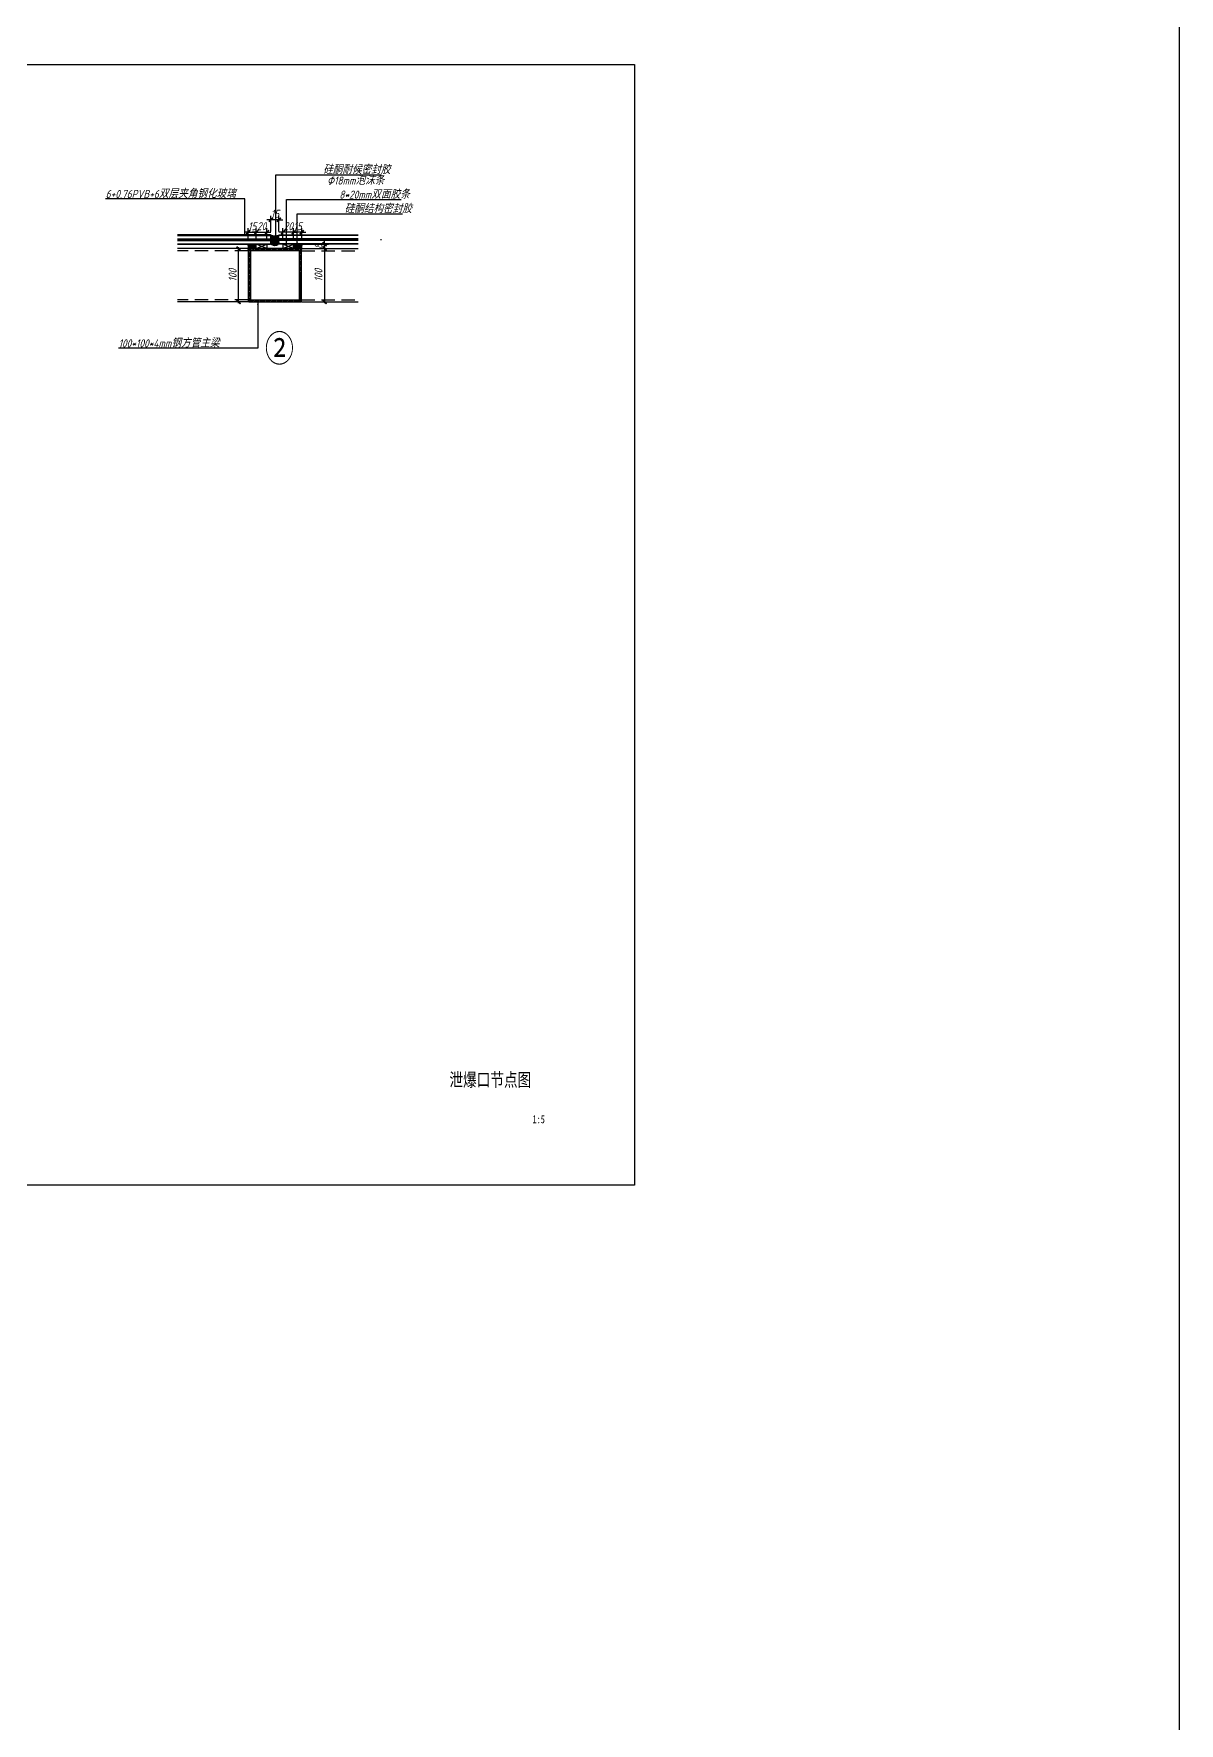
# Model space of a CAD drawing. Extents: x 48729 to 74281, y 13972 to 26858.
# Drawn here: x 72134 to 74281, y 21101 to 24267 of the extents above; entities that cross this region are included whole.
import ezdxf

# ---------------------------------------------------------------- set-up
doc = ezdxf.new("R2010")
doc.units = 0
doc.header["$LTSCALE"] = 1000
doc.header["$MEASUREMENT"] = 0
doc.linetypes.add('CONTINOUS', pattern=[0])
doc.linetypes.add('DASHED2', pattern=[0.375, 0.25, -0.125])
for name, color, linetype in [('LAYER1', 4, 'Continuous'), ('PUB_TEXT', 7, 'Continuous'), ('填充层', 8, 'Continuous'), ('文字', 61, 'Continuous'), ('断面填充', 251, 'Continuous'), ('标注', 135, 'Continuous'), ('玻璃轮廓线', 3, 'Continuous'), ('细线', 4, 'CONTINOUS'), ('胶类及辅材轮廓线', 5, 'Continuous'), ('钢材', 2, 'Continuous'), ('钢材铝材虚线', 8, 'DASHED2')]:
    doc.layers.add(name, color=color, linetype=linetype)
doc.styles.add('-宋体', font='', dxfattribs={"width": 0.75})
doc.styles.add('H8', font='gbeitc.shx', dxfattribs={"bigfont": 'hztxt.shx'})
doc.styles.add('宋体', font='', dxfattribs={"width": 0.7, "height": 5})
doc.styles.get('-宋体').set_extended_font_data('SimSun')
doc.styles.get('宋体').set_extended_font_data('SimSun')
doc.dimstyles.new('1-5-A2', dxfattribs={"dimscale": 5, "dimtxt": 3, "dimasz": 1.5, "dimexe": 1.5, "dimexo": 1.5, "dimgap": 0.75, "dimtad": 1, "dimdec": 0, "dimdsep": 46, "dimtxsty": 'H8', "dimblk": 'ARCHTICK', "dimcen": 0.09, "dimdle": 0.5, "dimclrd": 256, "dimclre": 256, "dimclrt": 61, "dimadec": 0, "dimazin": 0, "dimtfac": 1, "dimtdec": 0, "dimtix": 1, "dimtmove": 2, "dimatfit": 3, "dimfxl": 0, "dimtolj": 1, "dimlwd": -1, "dimarcsym": 0})

# ---------------------------------------------------------------- blocks, each defined once
blk = doc.blocks.new('_ArchTick')
at = {"color": 0, "linetype": 'ByBlock', "const_width": 0.4}
blk.add_lwpolyline([(-0.5, -0.5), (0.5, 0.5)], dxfattribs=at)
blk = doc.blocks.new('*D33')
at = {"layer": 'Defpoints', "color": 0, "linetype": 'ByBlock', "transparency": 16777216}
for p in [(72518.1, 23864.8), (72543.8, 23864.8), (72543.8, 23764.8)]:
    blk.add_point(p, dxfattribs=at)
at = {"layer": '标注', "linetype": 'ByBlock', "lineweight": -2, "transparency": 16777216}
for p, q in [((72536.3, 23864.8), (72510.6, 23864.8)), ((72536.3, 23764.8), (72510.6, 23764.8))]:
    blk.add_line(p, q, dxfattribs=at)
at = {"layer": '标注', "transparency": 16777216}
blk.add_line((72518.1, 23762.3), (72518.1, 23867.3), dxfattribs=at)
at = {"layer": '标注', "linetype": 'ByBlock', "transparency": 16777216, "xscale": 7.5, "yscale": 7.5, "zscale": 7.5}
for p, rotation in [((72518.1, 23864.8), 90), ((72518.1, 23764.8), 270)]:
    blk.add_blockref('_ArchTick', p, dxfattribs=dict(at, rotation=rotation))
at = {"layer": '标注', "color": 61, "linetype": 'ByBlock', "transparency": 16777216, "insert": (72506.9, 23814.8), "char_height": 15, "attachment_point": 5, "rotation": 90, "style": 'H8'}
blk.add_mtext('\\A1;100', dxfattribs=at)
blk = doc.blocks.new('*D34')
at = {"layer": 'Defpoints', "color": 0, "linetype": 'ByBlock', "transparency": 16777216}
for p in [(72626, 23872.8), (72679.1, 23872.8), (72626, 23864.8)]:
    blk.add_point(p, dxfattribs=at)
at = {"layer": '标注', "linetype": 'ByBlock', "lineweight": -2, "transparency": 16777216}
for p, q in [((72633.5, 23872.8), (72686.6, 23872.8)), ((72633.5, 23864.8), (72686.6, 23864.8))]:
    blk.add_line(p, q, dxfattribs=at)
at = {"layer": '标注', "transparency": 16777216}
for p, q in [((72679.1, 23872.8), (72679.1, 23880.3)), ((72679.1, 23864.8), (72679.1, 23872.8)), ((72679.1, 23864.8), (72679.1, 23857.3))]:
    blk.add_line(p, q, dxfattribs=at)
at = {"layer": '标注', "linetype": 'ByBlock', "transparency": 16777216, "xscale": 7.5, "yscale": 7.5, "zscale": 7.5}
for p, rotation in [((72679.1, 23872.8), 270), ((72679.1, 23864.8), 90)]:
    blk.add_blockref('_ArchTick', p, dxfattribs=dict(at, rotation=rotation))
at = {"layer": '标注', "color": 61, "linetype": 'ByBlock', "transparency": 16777216, "insert": (72667.8, 23868.8), "char_height": 15, "attachment_point": 5, "rotation": 90, "style": 'H8'}
blk.add_mtext('\\A1;8', dxfattribs=at)
blk = doc.blocks.new('*D35')
at = {"layer": 'Defpoints', "color": 0, "linetype": 'ByBlock', "transparency": 16777216}
for p in [(72630.4, 23864.8), (72630.4, 23764.8), (72679.1, 23764.8)]:
    blk.add_point(p, dxfattribs=at)
at = {"layer": '标注', "linetype": 'ByBlock', "lineweight": -2, "transparency": 16777216}
for p, q in [((72637.9, 23864.8), (72686.6, 23864.8)), ((72637.9, 23764.8), (72686.6, 23764.8))]:
    blk.add_line(p, q, dxfattribs=at)
at = {"layer": '标注', "transparency": 16777216}
blk.add_line((72679.1, 23867.3), (72679.1, 23762.3), dxfattribs=at)
at = {"layer": '标注', "linetype": 'ByBlock', "transparency": 16777216, "xscale": 7.5, "yscale": 7.5, "zscale": 7.5}
for p, rotation in [((72679.1, 23864.8), 90), ((72679.1, 23764.8), 270)]:
    blk.add_blockref('_ArchTick', p, dxfattribs=dict(at, rotation=rotation))
at = {"layer": '标注', "color": 61, "linetype": 'ByBlock', "transparency": 16777216, "insert": (72667.8, 23814.8), "char_height": 15, "attachment_point": 5, "rotation": 90, "style": 'H8'}
blk.add_mtext('\\A1;100', dxfattribs=at)
blk = doc.blocks.new('*D36')
at = {"layer": 'Defpoints', "color": 0, "linetype": 'ByBlock', "transparency": 16777216}
for p in [(72621.2, 23895.5), (72621.2, 23872.8), (72636.3, 23873.8)]:
    blk.add_point(p, dxfattribs=at)
at = {"layer": '标注', "transparency": 16777216}
for p, q in [((72621.2, 23895.5), (72613.7, 23895.5)), ((72636.3, 23895.5), (72621.2, 23895.5)), ((72636.3, 23895.5), (72643.8, 23895.5))]:
    blk.add_line(p, q, dxfattribs=at)
at = {"layer": '标注', "linetype": 'ByBlock', "lineweight": -2, "transparency": 16777216}
for p, q in [((72621.2, 23880.3), (72621.2, 23903)), ((72636.3, 23881.3), (72636.3, 23903))]:
    blk.add_line(p, q, dxfattribs=at)
at = {"layer": '标注', "linetype": 'ByBlock', "transparency": 16777216, "xscale": 7.5, "yscale": 7.5, "zscale": 7.5}
blk.add_blockref('_ArchTick', (72621.2, 23895.5), dxfattribs=at)
at = {"layer": '标注', "linetype": 'ByBlock', "transparency": 16777216, "xscale": 7.5, "yscale": 7.5, "zscale": 7.5, "rotation": 180}
blk.add_blockref('_ArchTick', (72636.3, 23895.5), dxfattribs=at)
at = {"layer": '标注', "color": 61, "linetype": 'ByBlock', "transparency": 16777216, "insert": (72628.8, 23906.7), "char_height": 15, "attachment_point": 5, "style": 'H8'}
blk.add_mtext('\\A1;15', dxfattribs=at)
blk = doc.blocks.new('*D37')
at = {"layer": 'Defpoints', "color": 0, "linetype": 'ByBlock', "transparency": 16777216}
for p in [(72601.2, 23895.5), (72601.2, 23872.8), (72621.2, 23872.8)]:
    blk.add_point(p, dxfattribs=at)
at = {"layer": '标注', "transparency": 16777216}
for p, q in [((72601.2, 23895.5), (72593.7, 23895.5)), ((72621.2, 23895.5), (72601.2, 23895.5)), ((72621.2, 23895.5), (72628.7, 23895.5))]:
    blk.add_line(p, q, dxfattribs=at)
at = {"layer": '标注', "linetype": 'ByBlock', "lineweight": -2, "transparency": 16777216}
for p, q in [((72601.2, 23880.3), (72601.2, 23903)), ((72621.2, 23880.3), (72621.2, 23903))]:
    blk.add_line(p, q, dxfattribs=at)
at = {"layer": '标注', "linetype": 'ByBlock', "transparency": 16777216, "xscale": 7.5, "yscale": 7.5, "zscale": 7.5}
blk.add_blockref('_ArchTick', (72601.2, 23895.5), dxfattribs=at)
at = {"layer": '标注', "linetype": 'ByBlock', "transparency": 16777216, "xscale": 7.5, "yscale": 7.5, "zscale": 7.5, "rotation": 180}
blk.add_blockref('_ArchTick', (72621.2, 23895.5), dxfattribs=at)
at = {"layer": '标注', "color": 61, "linetype": 'ByBlock', "transparency": 16777216, "insert": (72611.2, 23906.7), "char_height": 15, "attachment_point": 5, "style": 'H8'}
blk.add_mtext('\\A1;20', dxfattribs=at)
blk = doc.blocks.new('*D38')
at = {"layer": 'Defpoints', "color": 0, "linetype": 'ByBlock', "transparency": 16777216}
for p in [(72536.1, 23873.8), (72551.2, 23895.5), (72551.2, 23872.8)]:
    blk.add_point(p, dxfattribs=at)
at = {"layer": '标注', "transparency": 16777216}
for p, q in [((72536.1, 23895.5), (72528.6, 23895.5)), ((72536.1, 23895.5), (72551.2, 23895.5)), ((72551.2, 23895.5), (72558.7, 23895.5))]:
    blk.add_line(p, q, dxfattribs=at)
at = {"layer": '标注', "linetype": 'ByBlock', "lineweight": -2, "transparency": 16777216}
for p, q in [((72536.1, 23881.3), (72536.1, 23903)), ((72551.2, 23880.3), (72551.2, 23903))]:
    blk.add_line(p, q, dxfattribs=at)
at = {"layer": '标注', "linetype": 'ByBlock', "transparency": 16777216, "xscale": 7.5, "yscale": 7.5, "zscale": 7.5}
blk.add_blockref('_ArchTick', (72536.1, 23895.5), dxfattribs=at)
at = {"layer": '标注', "linetype": 'ByBlock', "transparency": 16777216, "xscale": 7.5, "yscale": 7.5, "zscale": 7.5, "rotation": 180}
blk.add_blockref('_ArchTick', (72551.2, 23895.5), dxfattribs=at)
at = {"layer": '标注', "color": 61, "linetype": 'ByBlock', "transparency": 16777216, "insert": (72543.6, 23906.7), "char_height": 15, "attachment_point": 5, "style": 'H8'}
blk.add_mtext('\\A1;15', dxfattribs=at)
blk = doc.blocks.new('*D39')
at = {"layer": 'Defpoints', "color": 0, "linetype": 'ByBlock', "transparency": 16777216}
for p in [(72551.2, 23872.8), (72571.2, 23895.5), (72571.2, 23872.8)]:
    blk.add_point(p, dxfattribs=at)
at = {"layer": '标注', "transparency": 16777216}
for p, q in [((72551.2, 23895.5), (72543.7, 23895.5)), ((72551.2, 23895.5), (72571.2, 23895.5)), ((72571.2, 23895.5), (72578.7, 23895.5))]:
    blk.add_line(p, q, dxfattribs=at)
at = {"layer": '标注', "linetype": 'ByBlock', "lineweight": -2, "transparency": 16777216}
for p, q in [((72551.2, 23880.3), (72551.2, 23903)), ((72571.2, 23880.3), (72571.2, 23903))]:
    blk.add_line(p, q, dxfattribs=at)
at = {"layer": '标注', "linetype": 'ByBlock', "transparency": 16777216, "xscale": 7.5, "yscale": 7.5, "zscale": 7.5}
blk.add_blockref('_ArchTick', (72551.2, 23895.5), dxfattribs=at)
at = {"layer": '标注', "linetype": 'ByBlock', "transparency": 16777216, "xscale": 7.5, "yscale": 7.5, "zscale": 7.5, "rotation": 180}
blk.add_blockref('_ArchTick', (72571.2, 23895.5), dxfattribs=at)
at = {"layer": '标注', "color": 61, "linetype": 'ByBlock', "transparency": 16777216, "insert": (72561.2, 23906.7), "char_height": 15, "attachment_point": 5, "style": 'H8'}
blk.add_mtext('\\A1;20', dxfattribs=at)
blk = doc.blocks.new('*D40')
at = {"layer": 'Defpoints', "color": 0, "linetype": 'ByBlock', "transparency": 16777216}
for p in [(72578.7, 23918.8), (72578.7, 23889.3), (72593.7, 23889.3)]:
    blk.add_point(p, dxfattribs=at)
at = {"layer": '标注', "transparency": 16777216}
for p, q in [((72578.7, 23918.8), (72571.2, 23918.8)), ((72593.7, 23918.8), (72578.7, 23918.8)), ((72593.7, 23918.8), (72601.2, 23918.8))]:
    blk.add_line(p, q, dxfattribs=at)
at = {"layer": '标注', "linetype": 'ByBlock', "lineweight": -2, "transparency": 16777216}
for p, q in [((72578.7, 23896.8), (72578.7, 23926.3)), ((72593.7, 23896.8), (72593.7, 23926.3))]:
    blk.add_line(p, q, dxfattribs=at)
at = {"layer": '标注', "linetype": 'ByBlock', "transparency": 16777216, "xscale": 7.5, "yscale": 7.5, "zscale": 7.5}
blk.add_blockref('_ArchTick', (72578.7, 23918.8), dxfattribs=at)
at = {"layer": '标注', "linetype": 'ByBlock', "transparency": 16777216, "xscale": 7.5, "yscale": 7.5, "zscale": 7.5, "rotation": 180}
blk.add_blockref('_ArchTick', (72593.7, 23918.8), dxfattribs=at)
at = {"layer": '标注', "color": 61, "linetype": 'ByBlock', "transparency": 16777216, "insert": (72586.2, 23930), "char_height": 15, "attachment_point": 5, "style": 'H8'}
blk.add_mtext('\\A1;15', dxfattribs=at)

msp = doc.modelspace()

# ---------------------------------------------------------------- hatches: boundary and pattern name
at = {"layer": '填充层'}
h = msp.add_hatch(dxfattribs=at)
h.set_pattern_fill('ANSI37', color=256, scale=10, angle=90, style=0)
h.set_pattern_definition([(45, (3853450.5179, -553036.3066), (0.8838834765, -0.8838834765), []), (315, (3853450.5179, -553036.3066), (-0.8838834765, -0.8838834765), [])])
h.paths.add_polyline_path([(72551.2, 23872.8), (72551.2, 23864.8), (72536.6, 23864.8, 0.144989), (72535.5, 23872.8)])
h = msp.add_hatch(dxfattribs=at)
h.set_pattern_fill('ANSI31', color=256, scale=0.5, angle=270, style=0)
h.set_pattern_definition([(224.9999999944, (-87928804.7553, 44238698.8512), (-0.561266007512, 0.5612660076215), [])])
edge = h.paths.add_edge_path()
edge.add_arc((72586.2, 23935.4), 46.6, 980.7394, 999.2588, ccw=False)
edge.add_line((72578.7, 23889.4), (72578.7, 23873.2))
edge.add_line((72578.7, 23873.2), (72578.7, 23873.8))
edge.add_line((72578.7, 23873.8), (72578.7, 23874.3))
edge.add_line((72578.7, 23874.3), (72578.8, 23874.8))
edge.add_line((72578.8, 23874.8), (72578.8, 23875.3))
edge.add_line((72578.8, 23875.3), (72578.9, 23875.7))
edge.add_line((72578.9, 23875.7), (72579, 23876.2))
edge.add_line((72579, 23876.2), (72579.1, 23876.7))
edge.add_line((72579.1, 23876.7), (72579.3, 23877.2))
edge.add_line((72579.3, 23877.2), (72579.4, 23877.6))
edge.add_line((72579.4, 23877.6), (72579.6, 23878.1))
edge.add_line((72579.6, 23878.1), (72579.8, 23878.5))
edge.add_line((72579.8, 23878.5), (72580, 23879))
edge.add_line((72580, 23879), (72580.2, 23879.4))
edge.add_line((72580.2, 23879.4), (72580.4, 23879.8))
edge.add_line((72580.4, 23879.8), (72580.6, 23880.2))
edge.add_line((72580.6, 23880.2), (72580.9, 23880.5))
edge.add_line((72580.9, 23880.5), (72581.2, 23880.9))
edge.add_line((72581.2, 23880.9), (72581.4, 23881.2))
edge.add_line((72581.4, 23881.2), (72581.7, 23881.5))
edge.add_line((72581.7, 23881.5), (72582, 23881.8))
edge.add_line((72582, 23881.8), (72582.3, 23882.1))
edge.add_line((72582.3, 23882.1), (72582.7, 23882.3))
edge.add_line((72582.7, 23882.3), (72583, 23882.6))
edge.add_line((72583, 23882.6), (72583.3, 23882.8))
edge.add_line((72583.3, 23882.8), (72583.7, 23882.9))
edge.add_line((72583.7, 23882.9), (72584, 23883.1))
edge.add_line((72584, 23883.1), (72584.4, 23883.2))
edge.add_line((72584.4, 23883.2), (72584.7, 23883.3))
edge.add_line((72584.7, 23883.3), (72585.1, 23883.4))
edge.add_line((72585.1, 23883.4), (72585.5, 23883.5))
edge.add_line((72585.5, 23883.5), (72585.8, 23883.5))
edge.add_line((72585.8, 23883.5), (72586.2, 23883.5))
edge.add_line((72586.2, 23883.5), (72586.6, 23883.5))
edge.add_line((72586.6, 23883.5), (72586.9, 23883.5))
edge.add_line((72586.9, 23883.5), (72587.3, 23883.4))
edge.add_line((72587.3, 23883.4), (72587.7, 23883.3))
edge.add_line((72587.7, 23883.3), (72588, 23883.2))
edge.add_line((72588, 23883.2), (72588.4, 23883.1))
edge.add_line((72588.4, 23883.1), (72588.7, 23882.9))
edge.add_line((72588.7, 23882.9), (72589.1, 23882.8))
edge.add_line((72589.1, 23882.8), (72589.4, 23882.6))
edge.add_line((72589.4, 23882.6), (72589.7, 23882.3))
edge.add_line((72589.7, 23882.3), (72590.1, 23882.1))
edge.add_line((72590.1, 23882.1), (72590.4, 23881.8))
edge.add_line((72590.4, 23881.8), (72590.7, 23881.5))
edge.add_line((72590.7, 23881.5), (72591, 23881.2))
edge.add_line((72591, 23881.2), (72591.2, 23880.9))
edge.add_line((72591.2, 23880.9), (72591.5, 23880.5))
edge.add_line((72591.5, 23880.5), (72591.8, 23880.2))
edge.add_line((72591.8, 23880.2), (72592, 23879.8))
edge.add_line((72592, 23879.8), (72592.2, 23879.4))
edge.add_line((72592.2, 23879.4), (72592.4, 23879))
edge.add_line((72592.4, 23879), (72592.6, 23878.5))
edge.add_line((72592.6, 23878.5), (72592.8, 23878.1))
edge.add_line((72592.8, 23878.1), (72593, 23877.6))
edge.add_line((72593, 23877.6), (72593.1, 23877.2))
edge.add_line((72593.1, 23877.2), (72593.3, 23876.7))
edge.add_line((72593.3, 23876.7), (72593.4, 23876.2))
edge.add_line((72593.4, 23876.2), (72593.5, 23875.7))
edge.add_line((72593.5, 23875.7), (72593.6, 23875.3))
edge.add_line((72593.6, 23875.3), (72593.6, 23874.8))
edge.add_line((72593.6, 23874.8), (72593.7, 23874.3))
edge.add_line((72593.7, 23874.3), (72593.7, 23873.8))
edge.add_line((72593.7, 23873.8), (72593.7, 23873.2))
edge.add_line((72593.7, 23873.2), (72593.7, 23889.4))
h = msp.add_hatch(dxfattribs=at)
h.set_pattern_fill('HEX', color=256, scale=6, angle=180, style=0)
h.set_pattern_definition([(180, (105997.166, 29625.538), (0, -1.299038106), [0.75, -1.5]), (300, (105997.166, 29625.538), (1.125, 0.649519053), [0.75, -1.5]), (240, (105996.416, 29625.538), (1.125, -0.649519053), [0.75, -1.5])])
h.paths.add_polyline_path([(72578.7, 23876.9), (72578.8, 23876), (72579, 23875.2), (72579.3, 23874.3), (72579.7, 23873.5), (72580.3, 23872.8), (72580.9, 23872.1), (72581.6, 23871.5), (72582.4, 23871), (72583.3, 23870.6), (72584.3, 23870.3), (72585.2, 23870.1), (72586.2, 23870.1), (72587.2, 23870.1), (72588.1, 23870.3), (72589.1, 23870.6), (72589.9, 23871), (72590.8, 23871.5), (72591.5, 23872.1), (72592.1, 23872.8), (72592.7, 23873.5), (72593.1, 23874.3), (72593.4, 23875.2), (72593.6, 23876), (72593.7, 23876.9), (72593.6, 23877.8), (72593.4, 23878.7), (72593.1, 23879.6), (72592.7, 23880.4), (72592.1, 23881.1), (72591.5, 23881.8), (72590.8, 23882.4), (72589.9, 23882.9), (72589.1, 23883.3), (72588.1, 23883.6), (72587.2, 23883.7), (72586.2, 23883.8), (72585.2, 23883.7), (72584.3, 23883.6), (72583.3, 23883.3), (72582.4, 23882.9), (72581.6, 23882.4), (72580.9, 23881.8), (72580.3, 23881.1), (72579.7, 23880.4), (72579.3, 23879.6), (72579, 23878.7), (72578.8, 23877.8)])
h = msp.add_hatch(dxfattribs=at)
h.set_pattern_fill('ANSI37', color=256, scale=10, angle=90, style=0)
h.set_pattern_definition([(135, (-3708278.1172, -553036.3066), (-0.8838834765, -0.8838834765), []), (225, (-3708278.1172, -553036.3066), (0.8838834765, -0.8838834765), [])])
h.paths.add_polyline_path([(72621.2, 23872.8), (72621.2, 23864.8), (72635.8, 23864.8, -0.144989), (72636.9, 23872.8)])
at = {"layer": '断面填充', "ltscale": 0.01}
h = msp.add_hatch(dxfattribs=at)
h.set_pattern_fill('ANSI32', color=256, scale=10, style=0)
h.set_pattern_definition([(45, (-3663594.3943, -540960.3007), (-2.6516504294, 2.6516504294), []), (45, (-3663592.6265, -540960.3007), (-2.6516504294, 2.6516504294), [])])
h.paths.add_polyline_path([(72536.2, 23766.8, 0.414214), (72538.2, 23764.8), (72634.2, 23764.8, 0.414214), (72636.2, 23766.8), (72636.2, 23862.8, 0.414214), (72634.2, 23864.8), (72538.2, 23864.8, 0.414214), (72536.2, 23862.8)])
h.paths.add_polyline_path([(72632.2, 23860.8), (72632.2, 23768.8), (72540.2, 23768.8), (72540.2, 23860.8)], flags=16)

# ---------------------------------------------------------------- linework, layer by layer
msp.add_lwpolyline([(48729, 26858.3), (74281.3, 26858.3), (74281.3, 13972.4), (48729, 13972.4)], close=True)
at = {"layer": '标注', "linetype": 'ByBlock'}
msp.add_lwpolyline([(70820, 24209.8), (73260.3, 24209.8), (73260.3, 22109.8), (70820, 22109.8)], close=True, dxfattribs=at)
at = {"layer": '玻璃轮廓线', "ltscale": 0.01}
msp.add_line((72785.2, 23880.8), (72785.2, 23882.3), dxfattribs=at)
at = {"layer": '玻璃轮廓线', "ltscale": 0.01, "elevation": 0}
for points in [[(72403.5, 23882.3), (72577.7, 23882.3), (72578.7, 23883.3), (72578.7, 23889.3), (72577.7, 23890.3), (72403.5, 23890.3)], [(72403.5, 23872.8), (72577.7, 23872.8), (72578.7, 23873.8), (72578.7, 23879.8), (72577.7, 23880.8), (72403.5, 23880.8)], [(72742.4, 23882.3), (72594.7, 23882.3), (72593.7, 23883.3), (72593.7, 23889.3), (72594.7, 23890.3), (72742.4, 23890.3)], [(72742.4, 23872.8), (72594.7, 23872.8), (72593.7, 23873.8), (72593.7, 23879.8), (72594.7, 23880.8), (72742.4, 23880.8)]]:
    msp.add_lwpolyline(points, dxfattribs=at)
at = {"layer": '细线'}
for p, q in [((72403.5, 23889.3), (72578.7, 23889.3)), ((72403.5, 23883.3), (72578.7, 23883.3)), ((72403.5, 23879.8), (72578.7, 23879.8)), ((72403.5, 23873.8), (72578.7, 23873.8)), ((72571.2, 23864.8), (72551.2, 23872.8)), ((72551.2, 23864.8), (72571.2, 23872.8)), ((72742.4, 23889.3), (72593.7, 23889.3)), ((72742.4, 23883.3), (72593.7, 23883.3)), ((72742.4, 23879.8), (72593.7, 23879.8)), ((72742.4, 23873.8), (72593.7, 23873.8)), ((72601.2, 23864.8), (72621.2, 23872.8)), ((72621.2, 23864.8), (72601.2, 23872.8))]:
    msp.add_line(p, q, dxfattribs=at)
at = {"layer": '胶类及辅材轮廓线', "elevation": 0}
for points in [[(72571.2, 23872.8), (72571.2, 23864.8), (72551.2, 23864.8), (72551.2, 23872.8)], [(72601.2, 23872.8), (72601.2, 23864.8), (72621.2, 23864.8), (72621.2, 23872.8)]]:
    msp.add_lwpolyline(points, close=True, dxfattribs=at)
at = {"layer": '胶类及辅材轮廓线'}
for centre, radius, start, end in [((72522.6, 23866.8), 14.2, 343.4275, 24.681), ((72586.2, 23912.7), 24, 249.2452, 290.7548), ((72649.8, 23866.8), 14.2, 155.319, 196.5725)]:
    msp.add_arc(centre, radius, start, end, dxfattribs=at)
msp.add_ellipse((72586.2, 23876.9), major_axis=(7.5, 0), ratio=0.915609, start_param=-1.570796, end_param=4.712389, dxfattribs=at)
at = {"layer": '钢材'}
for p, q in [((72538.2, 23864.8), (72403.5, 23864.8)), ((72634.2, 23864.8), (72742.4, 23864.8)), ((72536.2, 23764.8), (72403.5, 23764.8)), ((72636.2, 23764.8), (72742.4, 23764.8))]:
    msp.add_line(p, q, dxfattribs=at)
at = {"layer": '钢材', "elevation": 0}
msp.add_lwpolyline([(72536.2, 23766.8, 0.414214), (72538.2, 23764.8), (72634.2, 23764.8, 0.414214), (72636.2, 23766.8), (72636.2, 23862.8, 0.414214), (72634.2, 23864.8), (72538.2, 23864.8, 0.414214), (72536.2, 23862.8)], format="xyb", close=True, dxfattribs=at)
msp.add_lwpolyline([(72540.2, 23768.8), (72632.2, 23768.8), (72632.2, 23860.8), (72540.2, 23860.8)], close=True, dxfattribs=at)
at = {"layer": '钢材铝材虚线', "linetype": 'DASHED2', "ltscale": 0.1}
for p, q in [((72536.2, 23860.8), (72403.5, 23860.8)), ((72636.2, 23860.8), (72742.4, 23860.8)), ((72536.2, 23768.8), (72403.5, 23768.8)), ((72636.2, 23768.8), (72742.4, 23768.8))]:
    msp.add_line(p, q, dxfattribs=at)

# ---------------------------------------------------------------- texts
at = {"layer": 'LAYER1', "ltscale": 0.13, "style": '宋体', "width": 0.75}
msp.add_text('1:5', height=15, dxfattribs=at).set_placement((73069.1, 22225.6))
at = {"layer": 'PUB_TEXT', "color": 0, "style": '宋体', "width": 0.75}
msp.add_text('泄爆口节点图', height=25, rotation=360, dxfattribs=at).set_placement((72913.2, 22294.6))
at = {"layer": '文字', "style": 'H8'}
for s, p in [('硅酮耐候密封胶', (72676.4, 24004.6)), ('Φ18mm泡沫条', (72684, 23984.7)), ('6+0.76PVB+6双层夹角钢化玻璃', (72268.9, 23959.6)), ('8*20mm双面胶条', (72706.8, 23958.4)), ('硅酮结构密封胶', (72716.6, 23931.4)), ('100*100*4mm钢方管主梁', (72293.1, 23679.7))]:
    msp.add_text(s, height=15, dxfattribs=at).set_placement(p)
at = {"layer": '文字', "style": '-宋体', "width": 0.8}
msp.add_text('②', height=50, dxfattribs=at).set_placement((72567.3, 23652.9))

# ---------------------------------------------------------------- dimensions: what is measured, and where the dimension line sits
at = {"layer": '标注', "linetype": 'ByBlock'}
for base, p1, p2, picture, middle in [((72578.7, 23918.8), (72593.7, 23889.3), (72578.7, 23889.3), '*D40', (72586.2, 23930)), ((72601.2, 23895.5), (72621.2, 23872.8), (72601.2, 23872.8), '*D37', (72611.2, 23906.7)), ((72621.2, 23895.5), (72636.3, 23873.8), (72621.2, 23872.8), '*D36', (72628.8, 23906.7))]:
    dim = msp.add_linear_dim(base=base, p1=p1, p2=p2, dimstyle='1-5-A2', dxfattribs=at)
    dim.commit()
    dim.dimension.update_dxf_attribs({"geometry": picture, "text_midpoint": middle})
for base, p1, p2, angle, picture, middle in [((72551.2, 23895.5), (72536.1, 23873.8), (72551.2, 23872.8), 180, '*D38', (72543.6, 23906.7)), ((72571.2, 23895.5), (72551.2, 23872.8), (72571.2, 23872.8), 180, '*D39', (72561.2, 23906.7)), ((72679.1, 23872.8), (72626, 23864.8), (72626, 23872.8), 90, '*D34', (72667.8, 23868.8)), ((72518.1, 23864.8), (72543.8, 23764.8), (72543.8, 23864.8), 90, '*D33', (72506.9, 23814.8)), ((72679.1, 23764.8), (72630.4, 23864.8), (72630.4, 23764.8), 90, '*D35', (72667.8, 23814.8))]:
    dim = msp.add_linear_dim(base=base, p1=p1, p2=p2, angle=angle, dimstyle='1-5-A2', dxfattribs=at)
    dim.commit()
    dim.dimension.update_dxf_attribs({"geometry": picture, "text_midpoint": middle})

# ---------------------------------------------------------------- leaders
for points in [[(72587.7, 23876.9), (72587.7, 24003), (72784.9, 24003)], [(72529.6, 23890.3), (72529.6, 23958.3), (72268.3, 23958.3)], [(72608, 23871.6), (72608, 23956.8), (72823, 23956.8)], [(72627.9, 23868.9), (72627.9, 23929.8), (72825.2, 23929.8)], [(72553.8, 23767), (72553.8, 23678.4), (72292.6, 23678.4)]]:
    msp.add_leader(points, dimstyle='1-5-A2', override={"dimgap": 3.75, "dimtad": 0}, dxfattribs=at)

doc.saveas('drawing.dxf')
